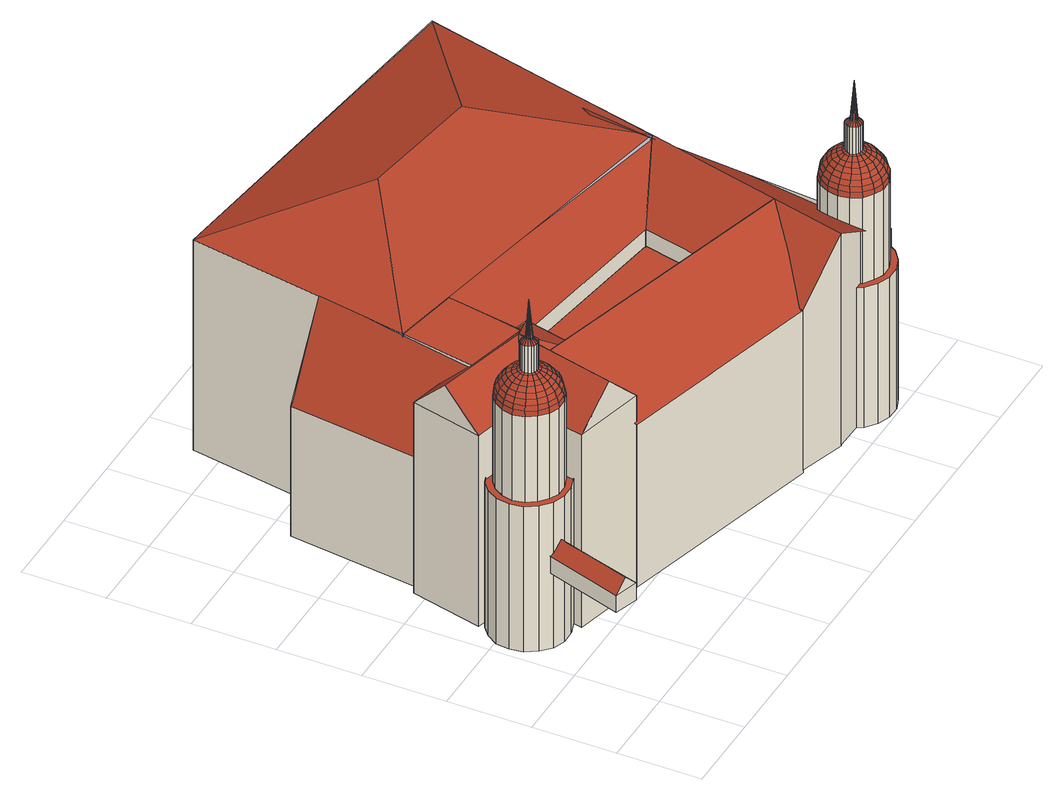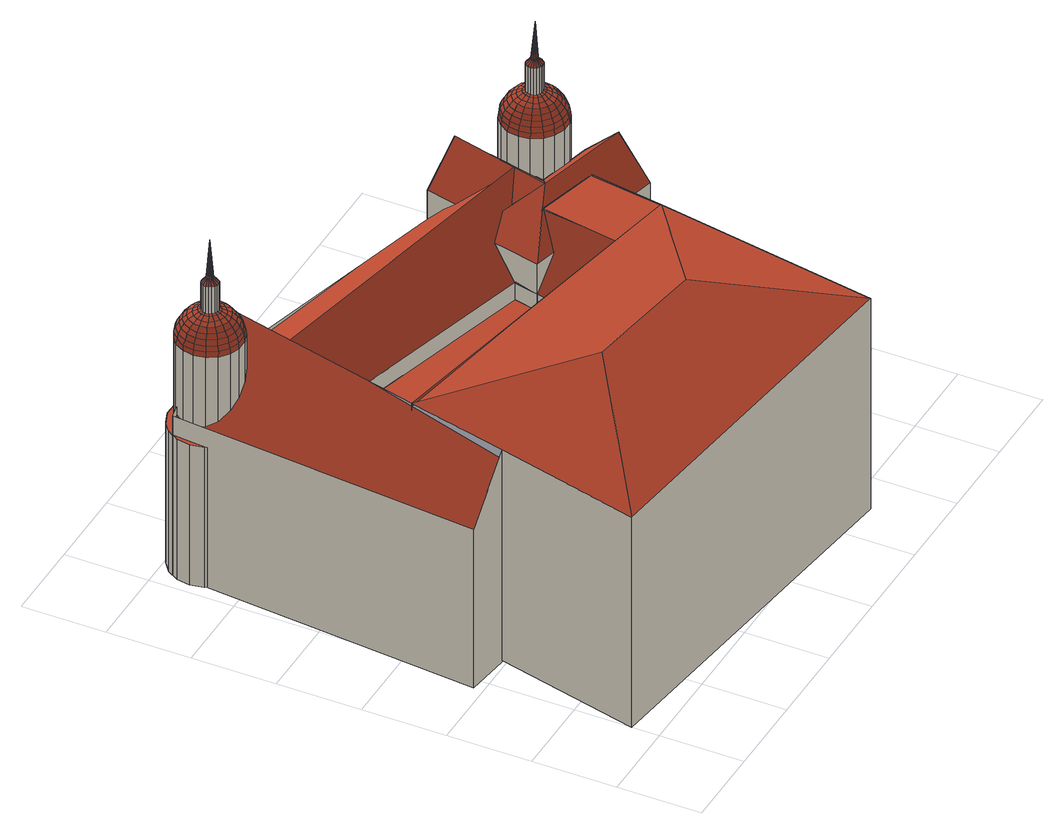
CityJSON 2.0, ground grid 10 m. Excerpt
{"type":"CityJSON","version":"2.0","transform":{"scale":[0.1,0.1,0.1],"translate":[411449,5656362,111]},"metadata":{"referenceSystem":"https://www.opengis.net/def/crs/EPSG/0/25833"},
"CityObjects":{
"building1":{"type":"Building","attributes":{"name":"Residenzschloss","Gemeindeschluessel":14612000,"Dachneigung":69.67,"Dachorientierung":98.72,"MittlereTraufHoehe":140.06,"QualitaetDacherkennung":100,"ObjektHoehe":33.05,"BodenHoehe":112.35,"Geometrietyp2DReferenz":"3000","AbsoluteHoehe":145.4,"Dachflaeche":1364.13,"measuredHeight":33.05,"function":"31001_3031","roofType":"3200","storeysAboveGround":11},"children":["building1-1","building1-2","building1-3","building1-4","building1-5","building1-6","building1-7","building1-8","building1-9","building1-10","building1-11","building1-12","building1-13","building1-14","building1-15","building1-16","building1-17","building1-18","building1-19"],"geometry":[{"type":"MultiSurface","lod":"2","boundaries":[[[0,1,2,3]],[[1,4,5,2]],[[1,0,6]],[[7,8,4,9]],[[0,10,7,9,6]],[[4,1,6,9]],[[11,12,3,2,5,13]],[[7,10,12,11]],[[0,3,12,10]],[[13,5,4,8]],[[11,13,8,7]]],"semantics":{"surfaces":[{"type":"WallSurface"},{"type":"RoofSurface"},{"type":"GroundSurface"},{"type":"ClosureSurface","isClosure":"1","QuelleClosure":"LoD2WallSurface"}],"values":[0,0,1,1,1,1,2,3,3,0,3]}}]},
"building1-1":{"type":"BuildingPart","attributes":{"Dachneigung":31.39,"Dachorientierung":0,"MittlereTraufHoehe":136.56,"QualitaetDacherkennung":100,"BodenHoehe":112.14,"ObjektTeilHoehe":27.91,"Geometrietyp2DReferenz":"3000","AbsoluteHoehe":140.06,"Dachflaeche":244.09,"measuredHeight":27.91,"roofType":"2100","storeysAboveGround":9},"parents":["building1"],"geometry":[{"type":"MultiSurface","lod":"2","boundaries":[[[14,15,7,10]],[[16,17,18,19]],[[17,16,12,11]],[[11,12,10,7]],[[7,15,20,18,17,11]],[[21,20,15,14]],[[21,19,18,20]],[[14,10,12,16,19,21]]],"semantics":{"surfaces":[{"type":"RoofSurface"},{"type":"GroundSurface"},{"type":"WallSurface"},{"type":"ClosureSurface","isClosure":"1","QuelleClosure":"LoD2WallSurface"}],"values":[0,1,2,3,3,2,3,3]}}]},
"building1-2":{"type":"BuildingPart","attributes":{"Dachneigung":90,"Dachorientierung":0,"MittlereTraufHoehe":130.94,"QualitaetDacherkennung":100,"BodenHoehe":111.95,"ObjektTeilHoehe":18.98,"Geometrietyp2DReferenz":"3000","AbsoluteHoehe":130.94,"Dachflaeche":150.42,"measuredHeight":18.98,"roofType":"1000","storeysAboveGround":6},"parents":["building1"],"geometry":[{"type":"MultiSurface","lod":"2","boundaries":[[[22,23,24,25]],[[23,22,20,21,26]],[[27,28,25,24,29]],[[27,19,18,28]],[[18,19,21,20]],[[28,18,20,22,25]],[[29,24,23,26]],[[27,29,26,21,19]]],"semantics":{"surfaces":[{"type":"WallSurface"},{"type":"RoofSurface"},{"type":"GroundSurface"},{"type":"ClosureSurface","isClosure":"1","QuelleClosure":"LoD2WallSurface"}],"values":[0,1,2,0,3,3,3,3]}}]},
"building1-3":{"type":"BuildingPart","attributes":{"Dachneigung":34.71,"Dachorientierung":0,"MittlereTraufHoehe":136.56,"QualitaetDacherkennung":100,"BodenHoehe":111.95,"ObjektTeilHoehe":28.11,"Geometrietyp2DReferenz":"3000","AbsoluteHoehe":140.07,"Dachflaeche":60.66,"measuredHeight":28.11,"roofType":"2100","storeysAboveGround":9},"parents":["building1"],"geometry":[{"type":"MultiSurface","lod":"2","boundaries":[[[30,31,32,24,23]],[[31,30,14,10]],[[33,27,24,32]],[[19,27,33,16]],[[16,10,14,21,19]],[[23,21,14,30]],[[23,24,27,19,21]],[[32,31,10,16,33]]],"semantics":{"surfaces":[{"type":"WallSurface"},{"type":"RoofSurface"},{"type":"GroundSurface"},{"type":"ClosureSurface","isClosure":"1","QuelleClosure":"LoD2WallSurface"}],"values":[0,1,2,0,3,0,3,3]}}]},
"building1-4":{"type":"BuildingPart","attributes":{"Dachneigung":89.92,"Dachorientierung":0,"MittlereTraufHoehe":140.06,"QualitaetDacherkennung":100,"BodenHoehe":111.98,"ObjektTeilHoehe":28.09,"Geometrietyp2DReferenz":"3000","AbsoluteHoehe":140.07,"Dachflaeche":73.15,"measuredHeight":28.09,"roofType":"1000","storeysAboveGround":9},"parents":["building1"],"geometry":[{"type":"MultiSurface","lod":"2","boundaries":[[[31,34,35,32]],[[34,0,3,36,35]],[[34,31,10,0]],[[36,33,32,35]],[[33,36,3,12]],[[3,0,10,12]],[[10,31,32,33,12]]],"semantics":{"surfaces":[{"type":"WallSurface"},{"type":"RoofSurface"},{"type":"GroundSurface"},{"type":"ClosureSurface","isClosure":"1","QuelleClosure":"LoD2WallSurface"}],"values":[0,0,1,2,0,3,3]}}]},
"building1-5":{"type":"BuildingPart","attributes":{"Dachneigung":39.51,"Dachorientierung":0,"MittlereTraufHoehe":136.56,"QualitaetDacherkennung":100,"BodenHoehe":111.99,"ObjektTeilHoehe":28.07,"Geometrietyp2DReferenz":"3000","AbsoluteHoehe":140.06,"Dachflaeche":217.63,"measuredHeight":28.07,"roofType":"2100","storeysAboveGround":9},"parents":["building1"],"geometry":[{"type":"MultiSurface","lod":"2","boundaries":[[[37,38,39,40,41]],[[15,42,38,37,7]],[[43,40,39,25,28]],[[40,43,17,41]],[[41,17,11,7,37]],[[20,22,42,15]],[[20,18,28,25,22]],[[25,39,38,42,22]],[[43,28,18,17]],[[7,11,17,18,20,15]]],"semantics":{"surfaces":[{"type":"WallSurface"},{"type":"RoofSurface"},{"type":"GroundSurface"},{"type":"ClosureSurface","isClosure":"1","QuelleClosure":"LoD2WallSurface"}],"values":[0,1,2,0,3,0,3,3,0,3]}}]},
"building1-6":{"type":"BuildingPart","attributes":{"Dachneigung":90,"Dachorientierung":0,"MittlereTraufHoehe":130.59,"QualitaetDacherkennung":100,"BodenHoehe":112.12,"ObjektTeilHoehe":18.47,"Geometrietyp2DReferenz":"3000","AbsoluteHoehe":130.59,"Dachflaeche":66.75,"measuredHeight":18.47,"roofType":"1000","storeysAboveGround":6},"parents":["building1"],"geometry":[{"type":"MultiSurface","lod":"2","boundaries":[[[44,45,46,47]],[[45,48,49,46]],[[48,50,51,49]],[[50,52,53,51]],[[52,54,55,53]],[[54,56,57,55]],[[56,58,59,57]],[[58,60,61,59]],[[60,62,63,61]],[[62,64,65,63]],[[64,66,67,65]],[[66,68,69,67]],[[68,70,71,69]],[[70,72,73,71]],[[72,74,75,73]],[[74,76,77,75]],[[76,78,79,77]],[[78,44,47,79]],[[47,46,49,51,53,55,57,59,61,63,65,67,69,71,73,75,77,79]],[[45,44,78,76,74,72,70,68,66,64,62,60,58,56,54,52,50,48],[80,81,82,83,84,85,86,87,88,89,90,91,92,93,94,95,96,97]],[[80,97,96,95,94,93,92,91,90,89,88,87,86,85,84,83,82,81]]],"semantics":{"surfaces":[{"type":"WallSurface"},{"type":"GroundSurface"},{"type":"RoofSurface"},{"type":"ClosureSurface","isClosure":"1","QuelleClosure":"LoD2RoofSurface"}],"values":[0,0,0,0,0,0,0,0,0,0,0,0,0,0,0,0,0,0,1,2,3]}}]},
"building1-7":{"type":"BuildingPart","attributes":{"Dachneigung":44.97,"Dachorientierung":0,"MittlereTraufHoehe":149.02,"QualitaetDacherkennung":100,"BodenHoehe":145.47,"ObjektTeilHoehe":4.52,"Geometrietyp2DReferenz":"3000","AbsoluteHoehe":149.99,"Dachflaeche":4.15,"measuredHeight":4.52,"roofType":"3500","storeysAboveGround":2},"parents":["building1"],"geometry":[{"type":"MultiSurface","lod":"2","boundaries":[[[98,99,100,101]],[[99,102,103,100]],[[102,104,105,103]],[[104,106,107,105]],[[106,108,109,107]],[[108,110,111,109]],[[110,112,113,111]],[[112,114,115,113]],[[114,116,117,115]],[[116,118,119,117]],[[118,120,121,119]],[[120,122,123,121]],[[122,124,125,123]],[[124,126,127,125]],[[126,128,129,127]],[[128,130,131,129]],[[130,132,133,131]],[[132,98,101,133]],[[99,98,134]],[[102,99,134]],[[104,102,134]],[[106,104,134]],[[108,106,134]],[[110,108,134]],[[112,110,134]],[[114,112,134]],[[116,114,134]],[[118,116,134]],[[120,118,134]],[[122,120,134]],[[124,122,134]],[[126,124,134]],[[128,126,134]],[[130,128,134]],[[132,130,134]],[[98,132,134]],[[101,100,103,105,107,109,111,113,115,117,119,121,123,125,127,129,131,133]]],"semantics":{"surfaces":[{"type":"WallSurface"},{"type":"RoofSurface"},{"type":"GroundSurface"}],"values":[0,0,0,0,0,0,0,0,0,0,0,0,0,0,0,0,0,0,1,1,1,1,1,1,1,1,1,1,1,1,1,1,1,1,1,1,2]}}]},
"building1-8":{"type":"BuildingPart","attributes":{"Dachneigung":46.12,"Dachorientierung":-165.8,"MittlereTraufHoehe":136.96,"QualitaetDacherkennung":100,"BodenHoehe":111.47,"ObjektTeilHoehe":29.99,"Geometrietyp2DReferenz":"3000","AbsoluteHoehe":141.46,"Dachflaeche":161.67,"measuredHeight":29.99,"roofType":"5000","storeysAboveGround":10},"parents":["building1"],"geometry":[{"type":"MultiSurface","lod":"2","boundaries":[[[135,136,137,138,139]],[[140,141,142,143,144]],[[141,135,139,142]],[[140,136,145]],[[135,141,146]],[[136,135,146,145]],[[141,140,145,146]],[[139,138,143,142]],[[143,138,137,144]],[[144,137,136,140]]],"semantics":{"surfaces":[{"type":"WallSurface"},{"type":"RoofSurface"},{"type":"GroundSurface"},{"type":"ClosureSurface","isClosure":"1","QuelleClosure":"LoD2WallSurface"}],"values":[0,0,0,1,0,1,1,2,0,3]}}]},
"building1-9":{"type":"BuildingPart","attributes":{"Dachneigung":7.43,"Dachorientierung":0,"MittlereTraufHoehe":141.91,"QualitaetDacherkennung":100,"BodenHoehe":130.59,"ObjektTeilHoehe":15.02,"Geometrietyp2DReferenz":"3000","AbsoluteHoehe":145.61,"Dachflaeche":89.02,"measuredHeight":15.02,"roofType":"3700","storeysAboveGround":5},"parents":["building1"],"geometry":[{"type":"MultiSurface","lod":"2","boundaries":[[[147,148,149,150]],[[148,151,152,149]],[[151,153,154,152]],[[153,155,156,154]],[[155,157,158,156]],[[157,159,160,158]],[[159,161,162,160]],[[161,163,164,162]],[[163,165,166,164]],[[165,167,168,166]],[[167,169,170,168]],[[169,171,172,170]],[[171,173,174,172]],[[173,175,176,174]],[[175,177,178,176]],[[177,179,180,178]],[[179,181,182,180]],[[181,147,150,182]],[[183,184,185]],[[183,185,186]],[[183,186,187]],[[183,187,188]],[[183,188,189]],[[183,189,190]],[[183,190,191]],[[183,191,192]],[[183,192,193]],[[183,193,194]],[[183,194,195]],[[183,195,196]],[[183,196,197]],[[183,197,198]],[[183,198,199]],[[183,199,200]],[[183,200,201]],[[183,201,184]],[[184,202,203,185]],[[185,203,204,186]],[[186,204,205,187]],[[187,205,206,188]],[[188,206,207,189]],[[189,207,208,190]],[[190,208,209,191]],[[191,209,210,192]],[[192,210,211,193]],[[193,211,212,194]],[[194,212,213,195]],[[195,213,214,196]],[[196,214,215,197]],[[197,215,216,198]],[[198,216,217,199]],[[199,217,218,200]],[[200,218,219,201]],[[201,219,202,184]],[[202,220,221,203]],[[203,221,222,204]],[[204,222,223,205]],[[205,223,224,206]],[[206,224,225,207]],[[207,225,226,208]],[[208,226,227,209]],[[209,227,228,210]],[[210,228,229,211]],[[211,229,230,212]],[[212,230,231,213]],[[213,231,232,214]],[[214,232,233,215]],[[215,233,234,216]],[[216,234,235,217]],[[217,235,236,218]],[[218,236,237,219]],[[219,237,220,202]],[[220,238,239,221]],[[221,239,240,222]],[[222,240,241,223]],[[223,241,242,224]],[[224,242,243,225]],[[225,243,244,226]],[[226,244,245,227]],[[227,245,246,228]],[[228,246,247,229]],[[229,247,248,230]],[[230,248,249,231]],[[231,249,250,232]],[[232,250,251,233]],[[233,251,252,234]],[[234,252,253,235]],[[235,253,254,236]],[[236,254,255,237]],[[237,255,238,220]],[[238,256,257,239]],[[239,257,258,240]],[[240,258,259,241]],[[241,259,260,242]],[[242,260,261,243]],[[243,261,262,244]],[[244,262,263,245]],[[245,263,264,246]],[[246,264,265,247]],[[247,265,266,248]],[[248,266,267,249]],[[249,267,268,250]],[[250,268,269,251]],[[251,269,270,252]],[[252,270,271,253]],[[253,271,272,254]],[[254,272,273,255]],[[255,273,256,238]],[[256,274,275,257]],[[257,275,276,258]],[[258,276,277,259]],[[259,277,278,260]],[[260,278,279,261]],[[261,279,280,262]],[[262,280,281,263]],[[263,281,282,264]],[[264,282,283,265]],[[265,283,284,266]],[[266,284,285,267]],[[267,285,286,268]],[[268,286,287,269]],[[269,287,288,270]],[[270,288,289,271]],[[271,289,290,272]],[[272,290,291,273]],[[273,291,274,256]],[[274,292,293,275]],[[275,293,294,276]],[[276,294,295,277]],[[277,295,296,278]],[[278,296,297,279]],[[279,297,298,280]],[[280,298,299,281]],[[281,299,300,282]],[[282,300,301,283]],[[283,301,302,284]],[[284,302,303,285]],[[285,303,304,286]],[[286,304,305,287]],[[287,305,306,288]],[[288,306,307,289]],[[289,307,308,290]],[[290,308,309,291]],[[291,309,292,274]],[[292,310,311,293]],[[293,311,312,294]],[[294,312,313,295]],[[295,313,314,296]],[[296,314,315,297]],[[297,315,316,298]],[[298,316,317,299]],[[299,317,318,300]],[[300,318,319,301]],[[301,319,320,302]],[[302,320,321,303]],[[303,321,322,304]],[[304,322,323,305]],[[305,323,324,306]],[[306,324,325,307]],[[307,325,326,308]],[[308,326,327,309]],[[309,327,310,292]],[[310,181,179,311]],[[311,179,177,312]],[[312,177,175,313]],[[313,175,173,314]],[[314,173,171,315]],[[315,171,169,316]],[[316,169,167,317]],[[317,167,165,318]],[[318,165,163,319]],[[319,163,161,320]],[[320,161,159,321]],[[321,159,157,322]],[[322,157,155,323]],[[323,155,153,324]],[[324,153,151,325]],[[325,151,148,326]],[[326,148,147,327]],[[327,147,181,310]],[[162,164,166,168,170,172,174,176,178,180,182,150,149,152,154,156,158,160]]],"semantics":{"surfaces":[{"type":"WallSurface"},{"type":"RoofSurface"},{"type":"ClosureSurface","isClosure":"1","QuelleClosure":"LoD2GroundSurface"}],"values":[0,0,0,0,0,0,0,0,0,0,0,0,0,0,0,0,0,0,1,1,1,1,1,1,1,1,1,1,1,1,1,1,1,1,1,1,1,1,1,1,1,1,1,1,1,1,1,1,1,1,1,1,1,1,1,1,1,1,1,1,1,1,1,1,1,1,1,1,1,1,1,1,1,1,1,1,1,1,1,1,1,1,1,1,1,1,1,1,1,1,1,1,1,1,1,1,1,1,1,1,1,1,1,1,1,1,1,1,1,1,1,1,1,1,1,1,1,1,1,1,1,1,1,1,1,1,1,1,1,1,1,1,1,1,1,1,1,1,1,1,1,1,1,1,1,1,1,1,1,1,1,1,1,1,1,1,1,1,1,1,1,1,1,1,1,1,1,1,1,1,1,1,1,1,1,1,1,1,1,1,2]}}]},
"building1-10":{"type":"BuildingPart","attributes":{"Dachneigung":49.84,"Dachorientierung":0,"MittlereTraufHoehe":136.56,"QualitaetDacherkennung":100,"BodenHoehe":112.08,"ObjektTeilHoehe":27.98,"Geometrietyp2DReferenz":"3000","AbsoluteHoehe":140.06,"Dachflaeche":411.86,"measuredHeight":27.98,"roofType":"2100","storeysAboveGround":9},"parents":["building1"],"geometry":[{"type":"MultiSurface","lod":"2","boundaries":[[[8,328,329,330,13]],[[328,331,332,329]],[[331,37,41,332]],[[331,328,8,7,37]],[[41,17,330,329,332]],[[330,17,11,13]],[[13,11,7,8]],[[7,11,17,41,37]]],"semantics":{"surfaces":[{"type":"WallSurface"},{"type":"RoofSurface"},{"type":"GroundSurface"},{"type":"ClosureSurface","isClosure":"1","QuelleClosure":"LoD2WallSurface"}],"values":[0,0,0,1,2,0,3,3]}}]},
"building1-11":{"type":"BuildingPart","attributes":{"Dachneigung":4.38,"Dachorientierung":0,"MittlereTraufHoehe":149.02,"QualitaetDacherkennung":100,"BodenHoehe":149.02,"ObjektTeilHoehe":5.46,"Geometrietyp2DReferenz":"3000","AbsoluteHoehe":154.49,"Dachflaeche":7.26,"measuredHeight":5.46,"roofType":"4000","storeysAboveGround":2},"parents":["building1"],"geometry":[{"type":"MultiSurface","lod":"2","boundaries":[[[333,334,335,336]],[[334,337,338,335]],[[337,339,340,338]],[[339,341,342,340]],[[341,343,344,342]],[[343,345,346,344]],[[345,347,348,346]],[[347,349,350,348]],[[349,351,352,350]],[[351,353,354,352]],[[353,355,356,354]],[[355,357,358,356]],[[357,359,360,358]],[[359,361,362,360]],[[361,363,364,362]],[[363,365,366,364]],[[365,367,368,366]],[[367,333,336,368]],[[334,333,369]],[[337,334,369]],[[339,337,369]],[[341,339,369]],[[343,341,369]],[[345,343,369]],[[347,345,369]],[[349,347,369]],[[351,349,369]],[[353,351,369]],[[355,353,369]],[[357,355,369]],[[359,357,369]],[[361,359,369]],[[363,361,369]],[[365,363,369]],[[367,365,369]],[[333,367,369]],[[336,335,338,340,342,344,346,348,350,352,354,356,358,360,362,364,366,368]]],"semantics":{"surfaces":[{"type":"WallSurface"},{"type":"RoofSurface"},{"type":"GroundSurface"}],"values":[0,0,0,0,0,0,0,0,0,0,0,0,0,0,0,0,0,0,1,1,1,1,1,1,1,1,1,1,1,1,1,1,1,1,1,1,2]}}]},
"building1-12":{"type":"BuildingPart","attributes":{"Dachneigung":45.55,"Dachorientierung":-75.76,"MittlereTraufHoehe":136.96,"QualitaetDacherkennung":100,"BodenHoehe":111.83,"ObjektTeilHoehe":29.63,"Geometrietyp2DReferenz":"3000","AbsoluteHoehe":141.46,"Dachflaeche":228.78,"measuredHeight":29.63,"roofType":"5000","storeysAboveGround":10},"parents":["building1"],"geometry":[{"type":"MultiSurface","lod":"2","boundaries":[[[370,371,26,29,372,373]],[[374,370,373,375]],[[376,371,145]],[[370,374,377]],[[371,370,377,145]],[[374,136,140,376,145,377]],[[373,372,378,144,137,375]],[[378,372,29,24,23,26,371,376]],[[24,29,26,23]],[[375,137,136,374]],[[144,378,376,140]],[[137,144,140,136]]],"semantics":{"surfaces":[{"type":"WallSurface"},{"type":"RoofSurface"},{"type":"GroundSurface"},{"type":"ClosureSurface","isClosure":"1","QuelleClosure":"LoD2WallSurface"}],"values":[0,0,1,0,1,1,2,0,3,0,0,3]}}]},
"building1-13":{"type":"BuildingPart","attributes":{"Dachneigung":44.46,"Dachorientierung":17.75,"MittlereTraufHoehe":123.63,"QualitaetDacherkennung":100,"BodenHoehe":121.42,"ObjektTeilHoehe":3.73,"Geometrietyp2DReferenz":"3000","AbsoluteHoehe":125.16,"Dachflaeche":41.83,"measuredHeight":3.73,"roofType":"3100","storeysAboveGround":1},"parents":["building1"],"geometry":[{"type":"MultiSurface","lod":"2","boundaries":[[[379,380,381,382]],[[380,383,384,381]],[[383,385,386,384]],[[385,379,382,386]],[[383,380,387]],[[379,385,388]],[[380,379,388,387]],[[385,383,387,388]],[[382,381,384,386]]],"semantics":{"surfaces":[{"type":"WallSurface"},{"type":"RoofSurface"},{"type":"GroundSurface"}],"values":[0,0,0,0,0,0,1,1,2]}}]},
"building1-14":{"type":"BuildingPart","attributes":{"Dachneigung":45.02,"Dachorientierung":0,"MittlereTraufHoehe":149.02,"QualitaetDacherkennung":100,"BodenHoehe":145.47,"ObjektTeilHoehe":4.52,"Geometrietyp2DReferenz":"3000","AbsoluteHoehe":149.99,"Dachflaeche":4.15,"measuredHeight":4.52,"roofType":"3500","storeysAboveGround":2},"parents":["building1"],"geometry":[{"type":"MultiSurface","lod":"2","boundaries":[[[389,390,391,392]],[[390,393,394,391]],[[393,395,396,394]],[[395,397,398,396]],[[397,399,400,398]],[[399,401,402,400]],[[401,403,404,402]],[[403,405,406,404]],[[405,407,408,406]],[[407,409,410,408]],[[409,411,412,410]],[[411,413,414,412]],[[413,415,416,414]],[[415,417,418,416]],[[417,419,420,418]],[[419,421,422,420]],[[421,423,424,422]],[[423,389,392,424]],[[390,389,425]],[[393,390,425]],[[395,393,425]],[[397,395,425]],[[399,397,425]],[[401,399,425]],[[403,401,425]],[[405,403,425]],[[407,405,425]],[[409,407,425]],[[411,409,425]],[[413,411,425]],[[415,413,425]],[[417,415,425]],[[419,417,425]],[[421,419,425]],[[423,421,425]],[[389,423,425]],[[392,391,394,396,398,400,402,404,406,408,410,412,414,416,418,420,422,424]]],"semantics":{"surfaces":[{"type":"WallSurface"},{"type":"RoofSurface"},{"type":"GroundSurface"}],"values":[0,0,0,0,0,0,0,0,0,0,0,0,0,0,0,0,0,0,1,1,1,1,1,1,1,1,1,1,1,1,1,1,1,1,1,1,2]}}]},
"building1-15":{"type":"BuildingPart","attributes":{"Dachneigung":4.34,"Dachorientierung":0,"MittlereTraufHoehe":149.02,"QualitaetDacherkennung":100,"BodenHoehe":149.02,"ObjektTeilHoehe":5.46,"Geometrietyp2DReferenz":"3000","AbsoluteHoehe":154.49,"Dachflaeche":7.26,"measuredHeight":5.46,"roofType":"4000","storeysAboveGround":2},"parents":["building1"],"geometry":[{"type":"MultiSurface","lod":"2","boundaries":[[[426,427,428,429]],[[427,430,431,428]],[[430,432,433,431]],[[432,434,435,433]],[[434,436,437,435]],[[436,438,439,437]],[[438,440,441,439]],[[440,442,443,441]],[[442,444,445,443]],[[444,446,447,445]],[[446,448,449,447]],[[448,450,451,449]],[[450,452,453,451]],[[452,454,455,453]],[[454,456,457,455]],[[456,458,459,457]],[[458,460,461,459]],[[460,426,429,461]],[[427,426,462]],[[430,427,462]],[[432,430,462]],[[434,432,462]],[[436,434,462]],[[438,436,462]],[[440,438,462]],[[442,440,462]],[[444,442,462]],[[446,444,462]],[[448,446,462]],[[450,448,462]],[[452,450,462]],[[454,452,462]],[[456,454,462]],[[458,456,462]],[[460,458,462]],[[426,460,462]],[[429,428,431,433,435,437,439,441,443,445,447,449,451,453,455,457,459,461]]],"semantics":{"surfaces":[{"type":"WallSurface"},{"type":"RoofSurface"},{"type":"GroundSurface"}],"values":[0,0,0,0,0,0,0,0,0,0,0,0,0,0,0,0,0,0,1,1,1,1,1,1,1,1,1,1,1,1,1,1,1,1,1,1,2]}}]},
"building1-16":{"type":"BuildingPart","attributes":{"Dachneigung":47.88,"Dachorientierung":-76.7,"MittlereTraufHoehe":133.05,"QualitaetDacherkennung":100,"BodenHoehe":111.59,"ObjektTeilHoehe":29.87,"Geometrietyp2DReferenz":"3000","AbsoluteHoehe":141.46,"Dachflaeche":664.19,"measuredHeight":29.87,"roofType":"3100","storeysAboveGround":10},"parents":["building1"],"geometry":[{"type":"MultiSurface","lod":"2","boundaries":[[[463,42,22,25,464,465]],[[38,466,467,468,39]],[[466,463,465,467]],[[38,42,469]],[[463,466,470]],[[42,463,470,469]],[[466,38,469,470]],[[465,464,468,467]],[[468,464,25,39]],[[25,22,42,38,39]]],"semantics":{"surfaces":[{"type":"WallSurface"},{"type":"RoofSurface"},{"type":"GroundSurface"},{"type":"ClosureSurface","isClosure":"1","QuelleClosure":"LoD2WallSurface"}],"values":[0,0,0,0,0,1,1,2,0,3]}}]},
"building1-17":{"type":"BuildingPart","attributes":{"Dachneigung":26.03,"Dachorientierung":0,"MittlereTraufHoehe":134.65,"QualitaetDacherkennung":100,"BodenHoehe":112.09,"ObjektTeilHoehe":27.97,"Geometrietyp2DReferenz":"3000","AbsoluteHoehe":140.06,"Dachflaeche":216.95,"measuredHeight":27.97,"roofType":"2100","storeysAboveGround":9},"parents":["building1"],"geometry":[{"type":"MultiSurface","lod":"2","boundaries":[[[471,34,472,473]],[[34,474,475,472]],[[474,476,477,475]],[[476,471,473,477]],[[476,474,34,471]],[[473,472,475,477]]],"semantics":{"surfaces":[{"type":"WallSurface"},{"type":"RoofSurface"},{"type":"GroundSurface"}],"values":[0,0,0,0,1,2]}}]},
"building1-18":{"type":"BuildingPart","attributes":{"Dachneigung":7.44,"Dachorientierung":0,"MittlereTraufHoehe":141.91,"QualitaetDacherkennung":100,"BodenHoehe":130.59,"ObjektTeilHoehe":15.02,"Geometrietyp2DReferenz":"3000","AbsoluteHoehe":145.61,"Dachflaeche":89.02,"measuredHeight":15.02,"roofType":"3700","storeysAboveGround":5},"parents":["building1"],"geometry":[{"type":"MultiSurface","lod":"2","boundaries":[[[478,479,91,90]],[[479,480,92,91]],[[480,481,93,92]],[[481,482,94,93]],[[482,483,95,94]],[[483,484,96,95]],[[484,485,97,96]],[[486,487,488]],[[486,488,489]],[[486,489,490]],[[486,490,491]],[[486,491,492]],[[486,492,493]],[[486,493,494]],[[486,494,495]],[[486,495,496]],[[486,496,497]],[[486,497,498]],[[486,498,499]],[[486,499,500]],[[486,500,501]],[[486,501,502]],[[486,502,503]],[[486,503,504]],[[486,504,487]],[[487,505,506,488]],[[488,506,507,489]],[[489,507,508,490]],[[490,508,509,491]],[[491,509,510,492]],[[492,510,511,493]],[[493,511,512,494]],[[494,512,513,495]],[[495,513,514,496]],[[496,514,515,497]],[[497,515,516,498]],[[498,516,517,499]],[[499,517,518,500]],[[500,518,519,501]],[[501,519,520,502]],[[502,520,521,503]],[[503,521,522,504]],[[504,522,505,487]],[[505,523,524,506]],[[506,524,525,507]],[[507,525,526,508]],[[508,526,527,509]],[[509,527,528,510]],[[510,528,529,511]],[[511,529,530,512]],[[512,530,531,513]],[[513,531,532,514]],[[514,532,533,515]],[[515,533,534,516]],[[516,534,535,517]],[[517,535,536,518]],[[518,536,537,519]],[[519,537,538,520]],[[520,538,539,521]],[[521,539,540,522]],[[522,540,523,505]],[[523,541,542,524]],[[524,542,543,525]],[[525,543,544,526]],[[526,544,545,527]],[[527,545,546,528]],[[528,546,547,529]],[[529,547,548,530]],[[530,548,549,531]],[[531,549,550,532]],[[532,550,551,533]],[[533,551,552,534]],[[534,552,553,535]],[[535,553,554,536]],[[536,554,555,537]],[[537,555,556,538]],[[538,556,557,539]],[[539,557,558,540]],[[540,558,541,523]],[[541,559,560,542]],[[542,560,561,543]],[[543,561,562,544]],[[544,562,563,545]],[[545,563,564,546]],[[546,564,565,547]],[[547,565,566,548]],[[548,566,567,549]],[[549,567,568,550]],[[550,568,569,551]],[[551,569,570,552]],[[552,570,571,553]],[[553,571,572,554]],[[554,572,573,555]],[[555,573,574,556]],[[556,574,575,557]],[[557,575,576,558]],[[558,576,559,541]],[[559,577,578,560]],[[560,578,579,561]],[[561,579,580,562]],[[562,580,581,563]],[[563,581,582,564]],[[564,582,583,565]],[[565,583,584,566]],[[566,584,585,567]],[[567,585,586,568]],[[568,586,587,569]],[[569,587,588,570]],[[570,588,589,571]],[[571,589,590,572]],[[572,590,591,573]],[[573,591,592,574]],[[574,592,593,575]],[[575,593,594,576]],[[576,594,577,559]],[[577,595,596,578]],[[578,596,597,579]],[[579,597,598,580]],[[580,598,599,581]],[[581,599,600,582]],[[582,600,601,583]],[[583,601,602,584]],[[584,602,603,585]],[[585,603,604,586]],[[586,604,605,587]],[[587,605,606,588]],[[588,606,607,589]],[[589,607,608,590]],[[590,608,609,591]],[[591,609,610,592]],[[592,610,611,593]],[[593,611,612,594]],[[594,612,595,577]],[[595,613,614,596]],[[596,614,615,597]],[[597,615,616,598]],[[598,616,617,599]],[[599,617,618,600]],[[600,618,619,601]],[[601,619,620,602]],[[602,620,621,603]],[[603,621,622,604]],[[604,622,623,605]],[[605,623,624,606]],[[606,624,625,607]],[[607,625,626,608]],[[608,626,627,609]],[[609,627,628,610]],[[610,628,629,611]],[[611,629,630,612]],[[612,630,613,595]],[[613,484,483,614]],[[614,483,482,615]],[[615,482,481,616]],[[616,481,480,617]],[[617,480,479,618]],[[618,479,478,619]],[[619,478,631,620]],[[620,631,632,621]],[[621,632,633,622]],[[622,633,634,623]],[[623,634,635,624]],[[624,635,636,625]],[[625,636,637,626]],[[626,637,638,627]],[[627,638,639,628]],[[628,639,640,629]],[[629,640,485,630]],[[630,485,484,613]],[[485,640,80,97]],[[640,639,81,80]],[[639,638,82,81]],[[638,637,83,82]],[[637,636,84,83]],[[636,635,85,84]],[[635,634,86,85]],[[634,633,87,86]],[[633,632,88,87]],[[632,631,89,88]],[[631,478,90,89]],[[96,97,80,81,82,83,84,85,86,87,88,89,90,91,92,93,94,95]]],"semantics":{"surfaces":[{"type":"WallSurface"},{"type":"RoofSurface"},{"type":"ClosureSurface","isClosure":"1","QuelleClosure":"LoD2GroundSurface"}],"values":[0,0,0,0,0,0,0,1,1,1,1,1,1,1,1,1,1,1,1,1,1,1,1,1,1,1,1,1,1,1,1,1,1,1,1,1,1,1,1,1,1,1,1,1,1,1,1,1,1,1,1,1,1,1,1,1,1,1,1,1,1,1,1,1,1,1,1,1,1,1,1,1,1,1,1,1,1,1,1,1,1,1,1,1,1,1,1,1,1,1,1,1,1,1,1,1,1,1,1,1,1,1,1,1,1,1,1,1,1,1,1,1,1,1,1,1,1,1,1,1,1,1,1,1,1,1,1,1,1,1,1,1,1,1,1,1,1,1,1,1,1,1,1,1,1,1,1,1,1,1,1,1,1,1,1,1,1,1,1,1,1,1,1,1,1,1,1,1,1,0,0,0,0,0,0,0,0,0,0,0,2]}}]},
"building1-19":{"type":"BuildingPart","attributes":{"Dachneigung":90,"Dachorientierung":0,"MittlereTraufHoehe":130.59,"QualitaetDacherkennung":100,"BodenHoehe":111.38,"ObjektTeilHoehe":19.21,"Geometrietyp2DReferenz":"3000","AbsoluteHoehe":130.59,"Dachflaeche":66.75,"measuredHeight":19.21,"roofType":"1000","storeysAboveGround":6},"parents":["building1"],"geometry":[{"type":"MultiSurface","lod":"2","boundaries":[[[641,642,643,644]],[[642,645,646,643]],[[645,647,648,646]],[[647,649,650,648]],[[649,651,652,650]],[[651,653,654,652]],[[653,655,656,654]],[[655,657,658,656]],[[657,659,660,658]],[[659,661,662,660]],[[661,663,664,662]],[[663,665,666,664]],[[665,667,668,666]],[[667,669,670,668]],[[669,671,672,670]],[[671,673,674,672]],[[673,675,676,674]],[[675,641,644,676]],[[644,643,646,648,650,652,654,656,658,660,662,664,666,668,670,672,674,676]],[[671,669,667,665,663,661,659,657,655,653,651,649,647,645,642,641,675,673],[176,178,180,182,150,149,152,154,156,158,160,162,164,166,168,170,172,174]],[[176,174,172,170,168,166,164,162,160,158,156,154,152,149,150,182,180,178]]],"semantics":{"surfaces":[{"type":"WallSurface"},{"type":"GroundSurface"},{"type":"RoofSurface"},{"type":"ClosureSurface","isClosure":"1","QuelleClosure":"LoD2RoofSurface"}],"values":[0,0,0,0,0,0,0,0,0,0,0,0,0,0,0,0,0,0,1,2,3]}}]}
},
"vertices":[
[113,358,291],[160,628,291],[160,628,13],[113,358,13],[611,573,291],[611,573,13],[279,471,344],[538,278,291],[568,399,291],[431,448,344],[191,343,291],[538,278,13],[191,343,13],[568,399,13],
[232,287,221],[471,252,221],[191,343,11],[538,278,11],[471,252,11],[232,287,11],[471,252,199],[232,287,199],
[453,177,199],[221,240,199],[221,240,10],[453,177,10],[228,270,199],[232,287,10],[471,252,10],[228,270,10],
[221,240,221],[175,250,291],[175,250,10],[191,343,10],
[98,269,290],[98,269,10],[113,358,10],
[475,24,291],[420,41,221],[420,41,10],[475,24,10],[475,24,11],[453,177,221],[538,278,10],
[593,30,196],[585,16,196],[585,16,11],[593,30,11],[572,6,196],[572,6,11],[557,0,196],[557,0,11],[541,0,196],[541,0,11],[526,6,196],[526,6,11],[513,16,196],[513,16,11],[505,30,196],[505,30,11],[502,46,196],[502,46,11],[505,62,196],[505,62,11],[513,76,196],[513,76,11],[526,86,196],[526,86,11],[541,92,196],[541,92,11],[557,92,196],[557,92,11],[572,86,196],[572,86,11],[585,76,196],[585,76,11],[593,62,196],[593,62,11],[596,46,196],[596,46,11],[579,21,196],[568,13,196],[556,8,196],[542,8,196],[530,13,196],[519,21,196],[513,33,196],[510,46,196],[513,59,196],[519,71,196],[530,80,196],[542,84,196],[556,84,196],[568,80,196],[579,71,196],[585,59,196],[588,46,196],[585,33,196],
[66,178,380],[65,175,380],[65,175,345],[66,178,345],[62,173,380],[62,173,345],[59,172,380],[59,172,345],[56,172,380],[56,172,345],[52,173,380],[52,173,345],[50,175,380],[50,175,345],[48,178,380],[48,178,345],[47,182,380],[47,182,345],[48,185,380],[48,185,345],[50,188,380],[50,188,345],[52,190,380],[52,190,345],[56,191,380],[56,191,345],[59,191,380],[59,191,345],[62,190,380],[62,190,345],[65,188,380],[65,188,345],[66,185,380],[66,185,345],[67,182,380],[67,182,345],[57,182,390],
[77,130,260],[94,210,260],[94,210,8],[94,210,5],[77,130,5],[183,188,260],[164,109,260],[164,109,5],[183,188,5],[183,188,8],[151,241,305],[120,119,305],
[94,168,309],[87,157,309],[87,157,196],[94,168,196],[77,148,309],[77,148,196],[64,143,309],[64,143,196],[50,143,309],[50,143,196],[38,148,309],[38,148,196],[28,157,309],[28,157,196],[21,168,309],[21,168,196],[18,182,309],[18,182,196],[21,195,309],[21,195,196],[28,207,309],[28,207,196],[38,215,309],[38,215,196],[50,220,309],[50,220,196],[64,220,309],[64,220,196],[77,215,309],[77,215,196],[87,207,309],[87,207,196],[94,195,309],[94,195,196],[96,182,309],[96,182,196],[57,182,346],[64,182,346],[63,184,346],[62,186,346],[60,187,346],[58,188,346],[56,188,346],[54,187,346],[52,186,346],[51,184,346],[51,182,346],[51,179,346],[52,177,346],[54,176,346],[56,175,346],[58,175,346],[60,176,346],[62,177,346],[63,179,346],[70,182,344],[69,186,344],[67,190,344],[64,193,344],[59,194,344],[55,194,344],[51,193,344],[47,190,344],[45,186,344],[44,182,344],[45,177,344],[47,173,344],[51,170,344],[55,169,344],[59,169,344],[64,170,344],[67,173,344],[69,177,344],[76,182,341],[75,188,341],[72,194,341],[67,198,341],[61,200,341],[54,200,341],[48,198,341],[43,194,341],[39,188,341],[38,182,341],[39,175,341],[43,169,341],[48,165,341],[54,163,341],[61,163,341],[67,165,341],[72,169,341],[75,175,341],[82,182,338],[80,190,338],[76,197,338],[69,203,338],[61,206,338],[53,206,338],[45,203,338],[39,197,338],[34,190,338],[33,182,338],[34,173,338],[39,166,338],[45,160,338],[53,158,338],[61,158,338],[69,160,338],[76,166,338],[80,173,338],[86,182,333],[85,192,333],[80,200,333],[72,207,333],[62,210,333],[52,210,333],[43,207,333],[35,200,333],[30,192,333],[28,182,333],[30,172,333],[35,163,333],[43,156,333],[52,153,333],[62,153,333],[72,156,333],[80,163,333],[85,172,333],[90,182,328],[88,193,328],[83,203,328],[74,210,328],[63,214,328],[52,214,328],[41,210,328],[32,203,328],[26,193,328],[24,182,328],[26,170,328],[32,160,328],[41,153,328],[52,149,328],[63,149,328],[74,153,328],[83,160,328],[88,170,328],[93,182,322],[91,194,322],[85,205,322],[75,213,322],[63,217,322],[51,217,322],[39,213,322],[30,205,322],[23,194,322],[21,182,322],[23,169,322],[30,158,322],[39,150,322],[51,146,322],[63,146,322],[75,150,322],[85,158,322],[91,169,322],[95,182,316],[93,195,316],[86,206,316],[76,214,316],[64,219,316],[51,219,316],[38,214,316],[28,206,316],[22,195,316],[19,182,316],[22,169,316],[28,157,316],[38,149,316],[51,144,316],[64,144,316],[76,149,316],[86,157,316],[93,169,316],
[622,393,221],[622,393,11],[568,399,11],[588,22,221],[588,22,11],
[553,45,380],[552,43,380],[552,43,386],[553,45,386],[551,42,380],[551,42,386],[550,42,380],[550,42,386],[548,42,380],[548,42,386],[547,42,380],[547,42,386],[546,43,380],[546,43,386],[545,45,380],[545,45,386],[545,46,380],[545,46,386],[545,48,380],[545,48,386],[546,49,380],[546,49,386],[547,50,380],[547,50,386],[548,50,380],[548,50,386],[550,50,380],[550,50,386],[551,50,380],[551,50,386],[552,49,380],[552,49,386],[553,48,380],[553,48,386],[553,46,380],[553,46,386],[549,46,435],
[48,313,260],[228,270,260],[228,270,8],[48,313,8],[27,226,260],[27,226,8],[207,183,260],[37,270,305],[207,183,8],
[59,136,126],[30,42,126],[30,42,104],[59,136,104],[1,51,126],[1,51,104],[31,144,126],[31,144,104],[15,47,142],[45,140,142],
[558,43,380],[556,40,380],[556,40,345],[558,43,345],[554,38,380],[554,38,345],[551,37,380],[551,37,345],[547,37,380],[547,37,345],[544,38,380],[544,38,345],[542,40,380],[542,40,345],[540,43,380],[540,43,345],[539,46,380],[539,46,345],[540,49,380],[540,49,345],[542,52,380],[542,52,345],[544,55,380],[544,55,345],[547,56,380],[547,56,345],[551,56,380],[551,56,345],[554,55,380],[554,55,345],[556,52,380],[556,52,345],[558,49,380],[558,49,345],[559,46,380],[559,46,345],[549,46,390],
[61,180,380],[60,179,380],[60,179,386],[61,180,386],[59,178,380],[59,178,386],[58,177,380],[58,177,386],[57,177,380],[57,177,386],[55,178,380],[55,178,386],[54,179,380],[54,179,386],[53,180,380],[53,180,386],[53,182,380],[53,182,386],[53,183,380],[53,183,386],[54,184,380],[54,184,386],[55,185,380],[55,185,386],[57,186,380],[57,186,386],[58,186,380],[58,186,386],[59,185,380],[59,185,386],[60,184,380],[60,184,386],[61,183,380],[61,183,386],[61,182,380],[61,182,386],[57,182,435],
[197,247,221],[453,177,6],[197,247,6],[164,109,221],[164,109,6],[420,41,6],[497,114,291],[140,199,305],
[132,466,291],[98,269,11],[132,466,11],[55,312,182],[55,312,11],[75,471,182],[75,471,11],
[530,80,309],[542,84,309],[556,84,309],[568,80,309],[579,71,309],[585,59,309],[588,46,309],[585,33,309],[549,46,346],[556,46,346],[555,48,346],[554,50,346],[552,52,346],[550,53,346],[548,53,346],[546,52,346],[544,50,346],[543,48,346],[542,46,346],[543,44,346],[544,42,346],[546,40,346],[548,40,346],[550,40,346],[552,40,346],[554,42,346],[555,44,346],[562,46,344],[561,51,344],[559,54,344],[555,57,344],[551,59,344],[547,59,344],[543,57,344],[539,54,344],[537,51,344],[536,46,344],[537,42,344],[539,38,344],[543,35,344],[547,33,344],[551,33,344],[555,35,344],[559,38,344],[561,42,344],[568,46,341],[567,53,341],[563,58,341],[558,62,341],[552,65,341],[546,65,341],[540,62,341],[535,58,341],[531,53,341],[530,46,341],[531,40,341],[535,34,341],[540,30,341],[546,28,341],[552,28,341],[558,30,341],[563,34,341],[567,40,341],[573,46,338],[572,54,338],[568,62,338],[561,67,338],[553,70,338],[545,70,338],[537,67,338],[530,62,338],[526,54,338],[525,46,338],[526,38,338],[530,30,338],[537,25,338],[545,22,338],[553,22,338],[561,25,338],[568,30,338],[572,38,338],[578,46,333],[576,56,333],[571,65,333],[564,71,333],[554,75,333],[544,75,333],[534,71,333],[527,65,333],[522,56,333],[520,46,333],[522,36,333],[527,27,333],[534,21,333],[544,18,333],[554,18,333],[564,21,333],[571,27,333],[576,36,333],[582,46,328],[580,57,328],[574,67,328],[565,75,328],[555,79,328],[543,79,328],[532,75,328],[524,67,328],[518,57,328],[516,46,328],[518,35,328],[524,25,328],[532,18,328],[543,14,328],[555,14,328],[565,18,328],[574,25,328],[580,35,328],[585,46,322],[583,58,322],[577,69,322],[567,77,322],[555,82,322],[543,82,322],[531,77,322],[521,69,322],[515,58,322],[513,46,322],[515,34,322],[521,23,322],[531,15,322],[543,11,322],[555,11,322],[567,15,322],[577,23,322],[583,34,322],[587,46,316],[585,59,316],[578,71,316],[568,79,316],[556,83,316],[542,83,316],[530,79,316],[520,71,316],[513,59,316],[511,46,316],[513,33,316],[520,22,316],[530,13,316],[542,9,316],[556,9,316],[568,13,316],[578,22,316],[585,33,316],[519,71,309],[513,59,309],[510,46,309],[513,33,309],[519,21,309],[530,13,309],[542,8,309],[556,8,309],[568,13,309],[579,21,309],
[101,166,196],[93,152,196],[93,152,4],[101,166,4],[81,141,196],[81,141,4],[65,136,196],[65,136,4],[49,136,196],[49,136,4],[34,141,196],[34,141,4],[22,152,196],[22,152,4],[13,166,196],[13,166,4],[11,182,196],[11,182,4],[13,198,196],[13,198,4],[22,212,196],[22,212,4],[34,222,196],[34,222,4],[49,227,196],[49,227,4],[65,227,196],[65,227,4],[81,222,196],[81,222,4],[93,212,196],[93,212,4],[101,198,196],[101,198,4],[104,182,196],[104,182,4]
]}
